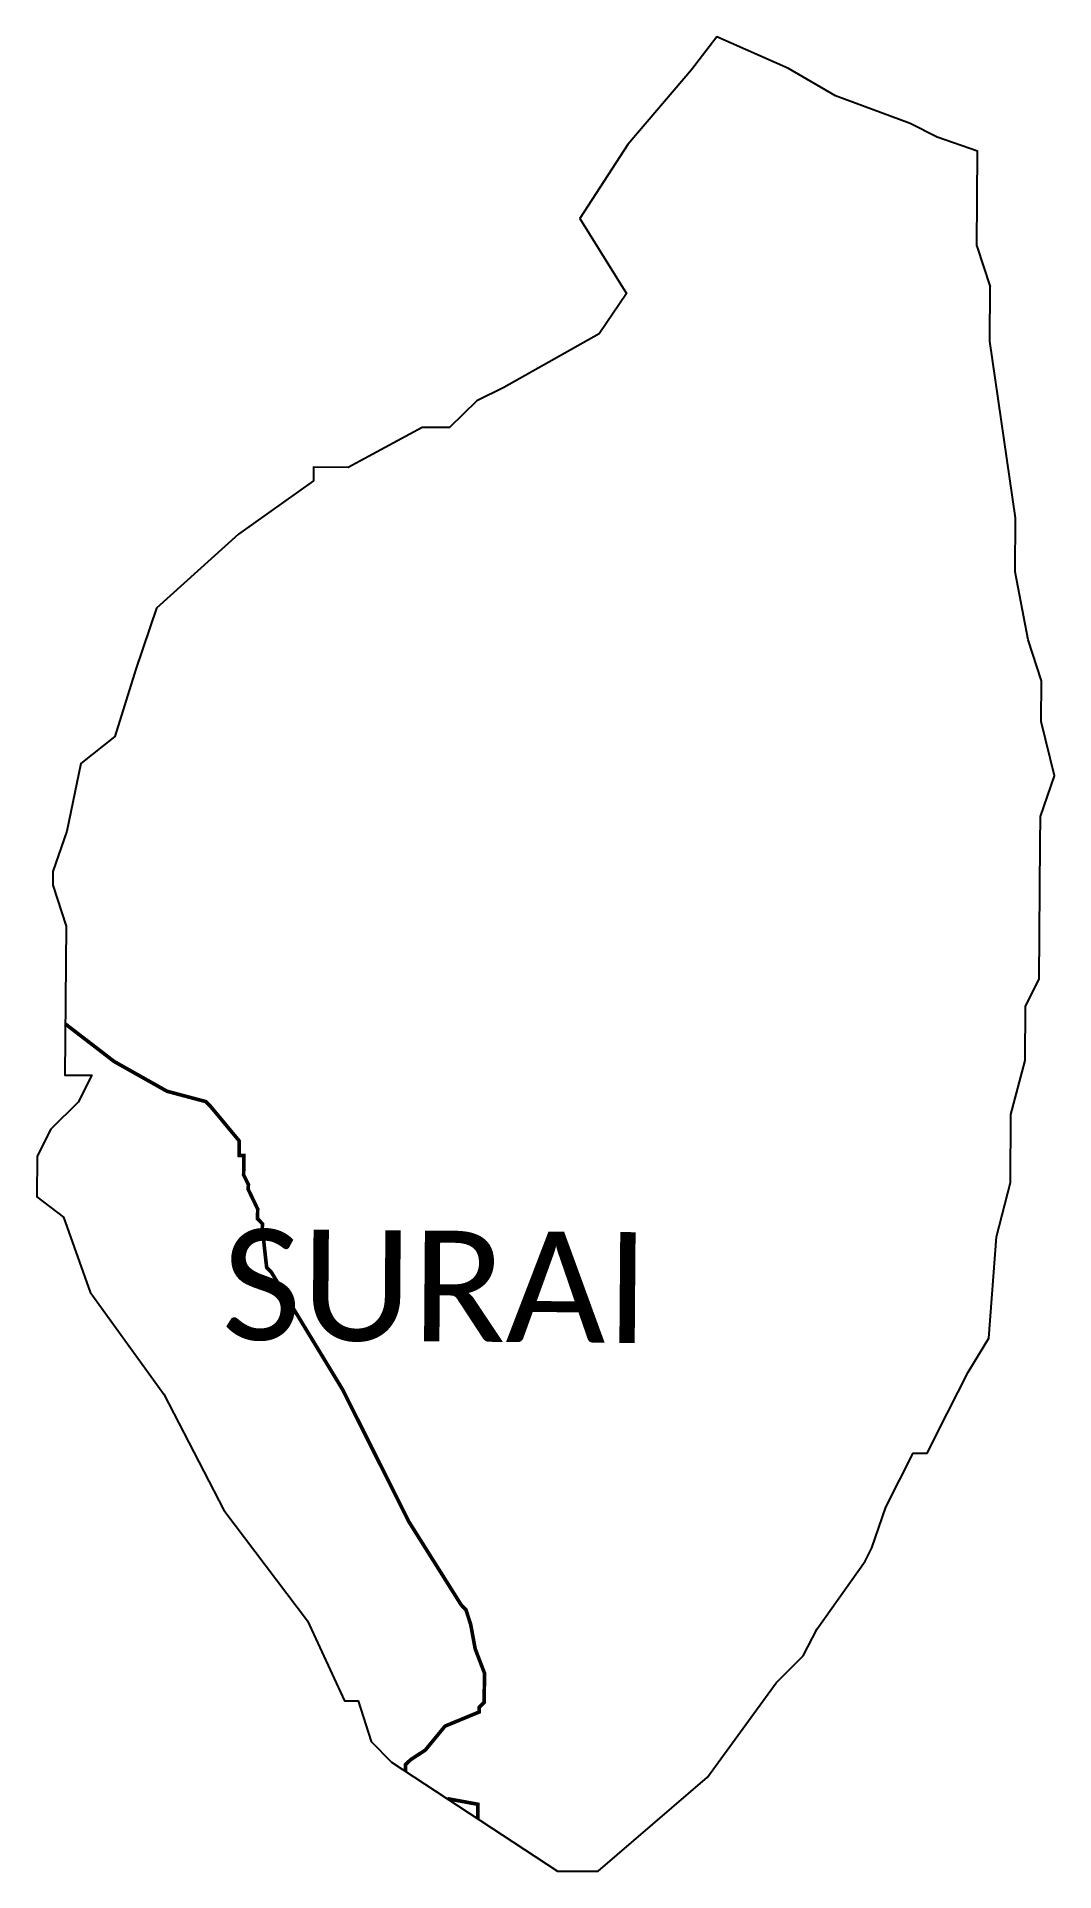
# Model space of a CAD drawing. Header units: metres. Extents: x 280128 to 280968, y 2047120 to 2048635.
import ezdxf

# ---------------------------------------------------------------- set-up
doc = ezdxf.new("R2010")
doc.units = ezdxf.units.M
for name, color, linetype in [('HAZARDS LINE', 1, 'Continuous'), ('village', 3, 'Continuous'), ('VILLAGE NAME', 250, 'Continuous')]:
    doc.layers.add(name, color=color, linetype=linetype)
doc.styles.get("Standard").update_dxf_attribs({"font": 'simplex.shx'})

msp = doc.modelspace()

# ---------------------------------------------------------------- linework, layer by layer
at = {"color": 3, "flags": 128}
msp.add_lwpolyline([(280904.4, 2048461.7), (280915.4, 2048428)], dxfattribs=at)
at = {"layer": 'HAZARDS LINE', "lineweight": 18, "const_width": 3}
for points in [[(280432.9, 2047202.8), (280432.9, 2047208.5), (280437, 2047212.4), (280449.1, 2047220.3), (280465.4, 2047240.1), (280493.6, 2047251.8), (280493.7, 2047255.8), (280497.7, 2047259.7), (280498, 2047283.8), (280490.3, 2047303.9), (280486.6, 2047324), (280482.7, 2047336.1), (280478.8, 2047340.1), (280435.6, 2047408.8), (280381, 2047517.7), (280322.1, 2047614.7), (280318.2, 2047618.7), (280314.6, 2047650.8), (280314.7, 2047654.8), (280310.7, 2047658.9), (280310.8, 2047666.9), (280303, 2047683.1), (280303.1, 2047687.1), (280299.2, 2047695.1), (280299.4, 2047711.1), (280295.4, 2047711.2), (280295.5, 2047723.2), (280271.9, 2047751.6), (280267.9, 2047755.6), (280236, 2047764.1), (280192.3, 2047788.7), (280151.9, 2047819.8)], [(280492.4, 2047163.7), (280492.6, 2047175.6), (280468.6, 2047180), (280467.6, 2047180)]]:
    msp.add_lwpolyline(points, dxfattribs=at)
at = {"layer": 'village', "color": 3, "true_color": 0x00ff00}
msp.add_lwpolyline([(280904.4, 2048461.7), (280905, 2048540), (280871.5, 2048551.5), (280849.2, 2048562.9), (280787.8, 2048585.7), (280748.8, 2048608.4), (280689.7, 2048634.5), (280668.8, 2048607.1), (280616.3, 2048545.6), (280576.7, 2048484.4), (280615.3, 2048422.6), (280592.7, 2048389.2), (280514, 2048345.1), (280491.6, 2048334.1), (280469, 2048311.9), (280446.6, 2048312.1), (280385.5, 2048279), (280356.9, 2048279.2), (280356.8, 2048268), (280295, 2048223.8), (280227.3, 2048162.8), (280210.2, 2048112.6), (280192.9, 2048056.8), (280164.8, 2048034.7), (280153.2, 2047978.8), (280141.7, 2047945.4), (280141.6, 2047934.2), (280152.6, 2047900.5), (280151.6, 2047777.5), (280173.9, 2047777.3), (280162.6, 2047755), (280140, 2047732.8), (280128.7, 2047710.6), (280128.4, 2047677), (280150.6, 2047660.1), (280172.5, 2047598.4), (280233.4, 2047514), (280282.9, 2047418.5), (280351.8, 2047326.9), (280382.4, 2047261.1), (280393.6, 2047261), (280404.5, 2047227.4), (280421.1, 2047210.5), (280558.2, 2047120.5), (280591.8, 2047120.3), (280682, 2047198), (280738.6, 2047275.9), (280761.1, 2047298.2), (280772.5, 2047320.5), (280812.1, 2047376.2), (280817.8, 2047387.3), (280829.3, 2047420.8), (280851.9, 2047465.4), (280863.2, 2047465.4), (280880.2, 2047498.8), (280897.3, 2047532.3), (280914.3, 2047560.2), (280920.6, 2047644.1), (280932.1, 2047688.8), (280932.5, 2047744.8), (280944.1, 2047789.5), (280944.4, 2047834.3), (280955.8, 2047856.6), (280956.7, 2047968.5), (280956.8, 2047990.9), (280968.3, 2048024.4), (280957.4, 2048069.3), (280957.7, 2048102.9), (280946.8, 2048136.6), (280936, 2048192.7), (280936.3, 2048237.5), (280915.1, 2048383.2), (280915.4, 2048428)], dxfattribs=at)

# ---------------------------------------------------------------- texts
at = {"layer": 'VILLAGE NAME', "insert": (280281.7, 2047650.5), "char_height": 91.425, "attachment_point": 1, "rotation": 359.5442}
msp.add_mtext_dynamic_manual_height_columns('{\\fCalibri|b0|i0|c0|p34;SURAI}', width=798.716, gutter_width=457.1, heights=[0], dxfattribs=at)

doc.saveas('drawing.dxf')
